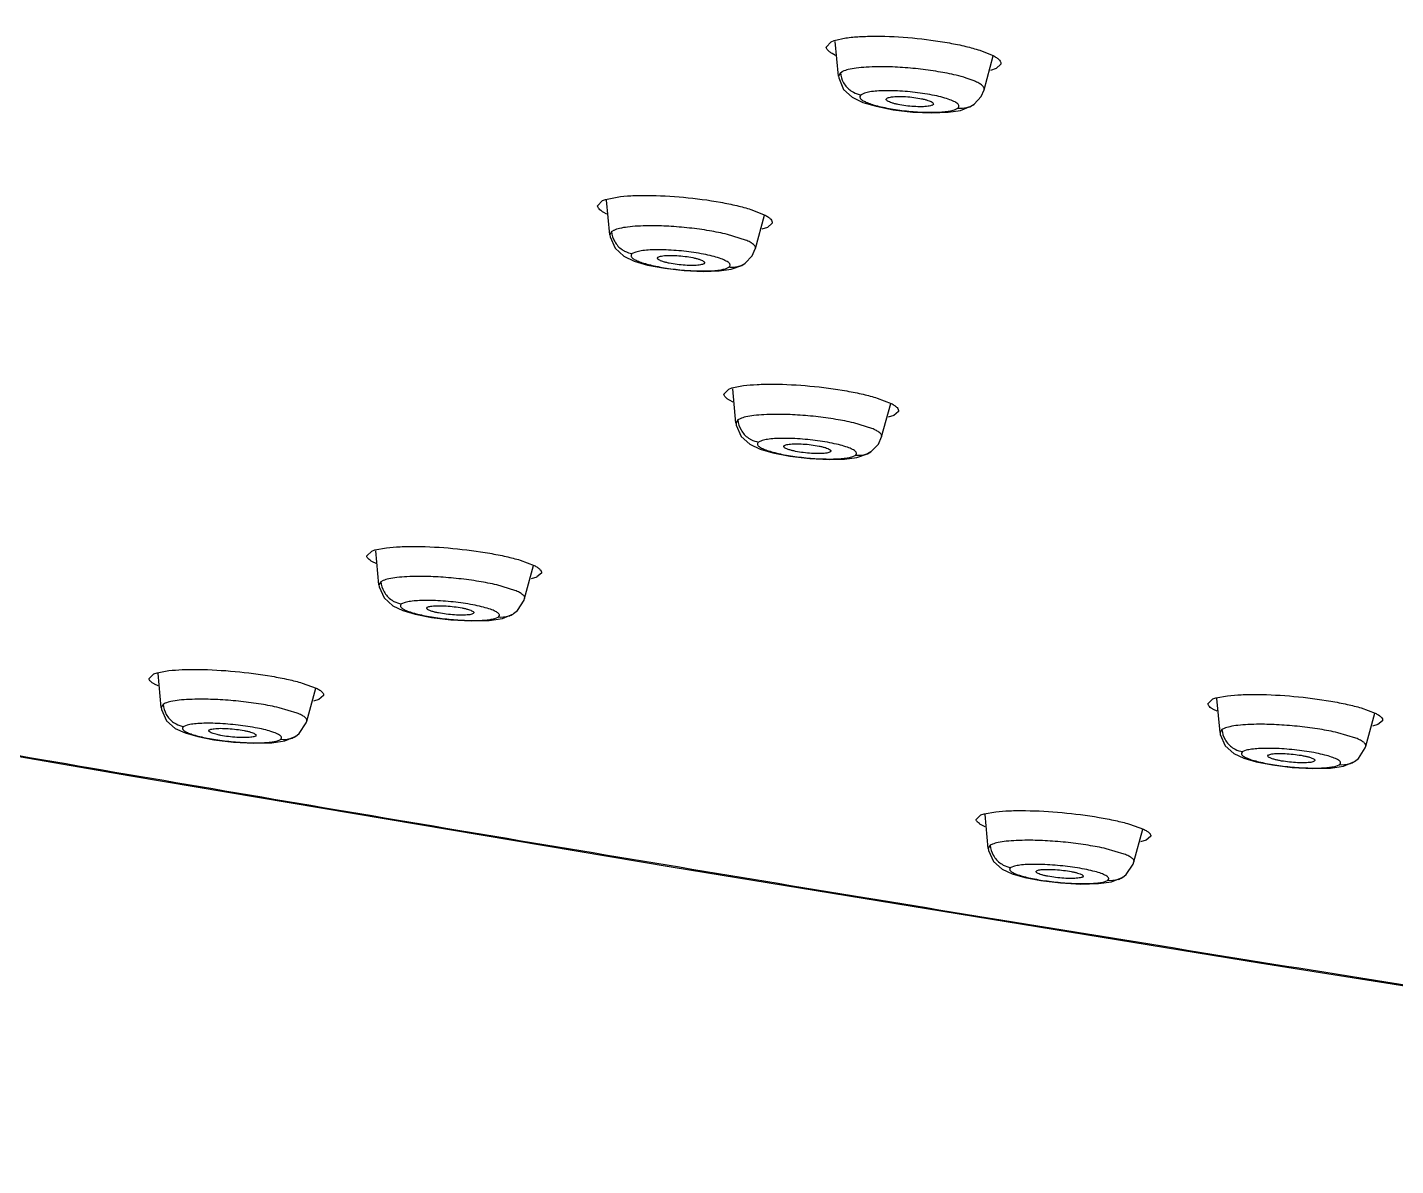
# Model space of a CAD drawing. Header units: inches. Extents: x 440 to 1212, y -520 to 27.
# Drawn here: x 935.93 to 964.74, y -240.17 to -216.21 of the extents above; entities that cross this region are included whole.
import ezdxf

# ---------------------------------------------------------------- set-up
doc = ezdxf.new("R2010")
doc.units = ezdxf.units.IN
doc.header["$LTSCALE"] = 1.21
doc.header["$MEASUREMENT"] = 0
doc.layers.get('0').update_dxf_attribs({"linetype": 'CONTINUOUS'})

msp = doc.modelspace()

# ---------------------------------------------------------------- linework, layer by layer
at = {"color": 7, "linetype": 'Continuous'}
for p, q in [((952.754, -216.629), (952.856, -216.514)), ((952.856, -216.514), (952.922, -216.488)), ((952.922, -216.488), (953.167, -216.434)), ((953.01, -217.236), (952.943, -216.506)), ((952.95, -216.803), (952.874, -216.762)), ((955.984, -216.693), (956.281, -216.814)), ((956.077, -217.525), (956.269, -216.814)), ((953.05, -217.166), (953.01, -217.234)), ((953.05, -217.166), (953.078, -217.148)), ((956.329, -217.08), (956.212, -217.121)), ((956.429, -216.989), (956.329, -217.08)), ((953.01, -217.234), (953.01, -217.236)), ((953.559, -217.596), (953.486, -217.629)), ((954.016, -217.726), (954.028, -217.706)), ((954.043, -217.697), (954.028, -217.706)), ((955.869, -217.828), (956.015, -217.668)), ((956.015, -217.668), (956.076, -217.526)), ((956.077, -217.526), (956.077, -217.525)), ((953.803, -217.873), (954.163, -217.944)), ((954.163, -217.944), (954.576, -217.993)), ((954.576, -217.993), (954.976, -218.012)), ((954.976, -218.012), (955.316, -217.999)), ((954.981, -217.85), (954.996, -217.842)), ((955.008, -217.822), (954.996, -217.842)), ((955.449, -217.949), (955.521, -217.915)), ((955.798, -217.873), (955.867, -217.829)), ((955.869, -217.828), (955.867, -217.829)), ((948.105, -219.833), (948.351, -219.782)), ((947.937, -219.97), (948.039, -219.858)), ((948.039, -219.858), (948.105, -219.833)), ((948.193, -220.578), (948.127, -219.85)), ((951.166, -220.044), (951.463, -220.162)), ((948.133, -220.14), (948.057, -220.1)), ((951.26, -220.868), (951.451, -220.162)), ((951.612, -220.333), (951.513, -220.421)), ((948.234, -220.509), (948.193, -220.576)), ((948.193, -220.576), (948.193, -220.577)), ((948.234, -220.509), (948.262, -220.492)), ((951.053, -220.687), (950.672, -220.569)), ((951.513, -220.421), (951.396, -220.461)), ((948.742, -220.94), (948.669, -220.973)), ((951.193, -221.02), (951.259, -220.87)), ((951.26, -220.87), (951.26, -220.869)), ((948.992, -221.213), (949.351, -221.282)), ((949.199, -221.068), (949.212, -221.048)), ((949.212, -221.048), (949.226, -221.04)), ((950.178, -221.185), (950.164, -221.193)), ((950.191, -221.165), (950.178, -221.185)), ((950.974, -221.22), (951.043, -221.177)), ((951.044, -221.176), (951.043, -221.177)), ((951.044, -221.176), (951.193, -221.02)), ((949.351, -221.282), (949.762, -221.331)), ((949.762, -221.331), (950.159, -221.35)), ((950.159, -221.35), (950.496, -221.339)), ((950.631, -221.292), (950.704, -221.259)), ((950.596, -223.933), (950.699, -223.825)), ((950.699, -223.825), (950.765, -223.801)), ((950.765, -223.801), (951.01, -223.752)), ((950.852, -224.541), (950.786, -223.817)), ((950.791, -224.098), (950.716, -224.06)), ((953.825, -224.013), (954.121, -224.128)), ((953.919, -224.83), (954.109, -224.128)), ((954.172, -224.38), (954.056, -224.418)), ((954.271, -224.294), (954.172, -224.38)), ((950.893, -224.473), (950.852, -224.539)), ((950.852, -224.539), (950.852, -224.541)), ((950.938, -224.449), (950.893, -224.473)), ((953.713, -224.653), (953.332, -224.536)), ((951.401, -224.906), (951.329, -224.938)), ((953.919, -224.831), (953.919, -224.83)), ((951.631, -225.166), (951.983, -225.235)), ((951.858, -225.031), (951.871, -225.011)), ((951.871, -225.011), (951.885, -225.004)), ((951.983, -225.235), (952.407, -225.286)), ((952.836, -225.147), (952.823, -225.154)), ((952.85, -225.127), (952.836, -225.147)), ((953.29, -225.252), (953.363, -225.221)), ((953.621, -225.186), (953.694, -225.143)), ((952.407, -225.286), (952.811, -225.307)), ((952.811, -225.307), (953.138, -225.298)), ((943.079, -227.336), (943.182, -227.233)), ((943.182, -227.233), (943.248, -227.21)), ((943.248, -227.21), (943.494, -227.164)), ((943.336, -227.944), (943.27, -227.225)), ((943.274, -227.496), (943.199, -227.459)), ((946.307, -227.425), (946.603, -227.537)), ((946.403, -228.233), (946.591, -227.537)), ((943.421, -227.855), (943.377, -227.878)), ((946.656, -227.78), (946.541, -227.815)), ((946.754, -227.698), (946.656, -227.779)), ((943.377, -227.878), (943.335, -227.943)), ((943.335, -227.943), (943.336, -227.944)), ((946.197, -228.061), (945.817, -227.946)), ((943.885, -228.314), (943.812, -228.343)), ((944.341, -228.435), (944.355, -228.415)), ((944.355, -228.415), (944.368, -228.409)), ((944.099, -228.56), (944.441, -228.628)), ((944.441, -228.628), (944.852, -228.679)), ((944.852, -228.679), (945.281, -228.704)), ((945.281, -228.704), (945.658, -228.694)), ((945.319, -228.55), (945.306, -228.556)), ((945.333, -228.531), (945.319, -228.55)), ((945.658, -228.694), (945.935, -228.651)), ((945.772, -228.654), (945.846, -228.624)), ((945.935, -228.651), (946.167, -228.553)), ((946.17, -228.55), (946.167, -228.553)), ((938.494, -229.917), (938.597, -229.817)), ((938.597, -229.817), (938.663, -229.795)), ((938.663, -229.795), (938.909, -229.75)), ((938.75, -230.524), (938.684, -229.809)), ((938.688, -230.072), (938.613, -230.035)), ((941.721, -230.011), (942.016, -230.119)), ((941.817, -230.812), (942.004, -230.119)), ((938.836, -230.436), (938.791, -230.459)), ((942.071, -230.355), (941.957, -230.389)), ((942.169, -230.275), (942.071, -230.355)), ((960.787, -230.448), (960.89, -230.346)), ((960.89, -230.346), (960.956, -230.324)), ((960.956, -230.324), (961.202, -230.278)), ((961.043, -231.054), (960.977, -230.338)), ((938.791, -230.459), (938.75, -230.522)), ((938.75, -230.522), (938.75, -230.524)), ((941.612, -230.643), (941.232, -230.53)), ((960.981, -230.605), (960.907, -230.568)), ((964.015, -230.536), (964.31, -230.646)), ((964.11, -231.341), (964.299, -230.646)), ((939.3, -230.896), (939.227, -230.925)), ((939.755, -231.014), (939.77, -230.995)), ((939.77, -230.995), (939.782, -230.989)), ((941.804, -230.851), (941.816, -230.812)), ((961.084, -230.989), (961.043, -231.053)), ((961.129, -230.966), (961.084, -230.989)), ((964.365, -230.885), (964.25, -230.92)), ((964.462, -230.804), (964.365, -230.885)), ((939.519, -231.137), (939.862, -231.203)), ((939.862, -231.203), (940.275, -231.254)), ((940.275, -231.254), (940.703, -231.278)), ((940.703, -231.278), (941.078, -231.268)), ((940.733, -231.129), (940.721, -231.135)), ((940.747, -231.11), (940.733, -231.129)), ((941.078, -231.268), (941.351, -231.226)), ((941.186, -231.231), (941.26, -231.202)), ((941.351, -231.226), (941.573, -231.135)), ((941.576, -231.133), (941.573, -231.135)), ((961.043, -231.053), (961.043, -231.054)), ((963.905, -231.171), (963.522, -231.057)), ((961.594, -231.426), (961.521, -231.455)), ((962.049, -231.544), (962.063, -231.525)), ((962.063, -231.525), (962.075, -231.519)), ((961.807, -231.668), (962.149, -231.735)), ((962.149, -231.735), (962.561, -231.786)), ((962.561, -231.786), (962.99, -231.81)), ((962.99, -231.81), (963.367, -231.8)), ((963.026, -231.658), (963.014, -231.665)), ((963.04, -231.639), (963.026, -231.658)), ((963.367, -231.8), (963.643, -231.757)), ((963.481, -231.761), (963.554, -231.731)), ((963.643, -231.757), (963.871, -231.662)), ((963.874, -231.66), (963.871, -231.662)), ((956.077, -232.763), (956.322, -232.72)), ((955.907, -232.883), (956.01, -232.785)), ((956.01, -232.785), (956.077, -232.763)), ((956.101, -233.036), (956.027, -233)), ((956.163, -233.49), (956.098, -232.777)), ((959.134, -232.979), (959.429, -233.086)), ((959.23, -233.777), (959.417, -233.086)), ((959.485, -233.318), (959.371, -233.352)), ((959.582, -233.24), (959.485, -233.318)), ((956.205, -233.426), (956.163, -233.488)), ((956.163, -233.488), (956.163, -233.49)), ((956.249, -233.403), (956.205, -233.426)), ((959.026, -233.611), (958.647, -233.498)), ((956.714, -233.864), (956.641, -233.892)), ((959.216, -233.821), (959.23, -233.777)), ((956.93, -234.1), (957.271, -234.166)), ((957.169, -233.98), (957.184, -233.961)), ((957.184, -233.961), (957.195, -233.956)), ((957.271, -234.166), (957.682, -234.216)), ((958.146, -234.094), (958.134, -234.1)), ((958.161, -234.075), (958.146, -234.094)), ((958.486, -234.232), (958.76, -234.192)), ((958.6, -234.195), (958.673, -234.167)), ((958.76, -234.192), (958.982, -234.103)), ((958.986, -234.101), (958.982, -234.103)), ((957.682, -234.216), (958.11, -234.241)), ((958.11, -234.241), (958.486, -234.232))]:
    msp.add_line(p, q, dxfattribs=at)
for points in [[(888.049, -216.212), (889.522, -218.693), (892.129, -220.711), (895.962, -222.57), (901.514, -224.496), (908.899, -226.43), (917.714, -228.307), (927.486, -230.125), (938.11, -231.966), (949.531, -233.886), (961.875, -235.9), (975.256, -238.015), (989.347, -240.167)], [(953.011, -217.234), (953.016, -217.277), (953.119, -217.516)], [(953.119, -217.516), (953.301, -217.682), (953.523, -217.79), (953.803, -217.873)], [(955.316, -217.999), (955.576, -217.958), (955.798, -217.873)], [(948.194, -220.576), (948.2, -220.623), (948.306, -220.861)], [(948.306, -220.861), (948.489, -221.026), (948.711, -221.13), (948.992, -221.213)], [(950.496, -221.339), (950.754, -221.3), (950.974, -221.22)], [(950.853, -224.539), (950.858, -224.581), (950.962, -224.82)], [(950.962, -224.82), (951.146, -224.985), (951.362, -225.087), (951.631, -225.166)], [(953.694, -225.143), (953.851, -224.982), (953.918, -224.831)], [(953.138, -225.298), (953.395, -225.263), (953.621, -225.186)], [(943.336, -227.943), (943.341, -227.983), (943.443, -228.22)], [(943.443, -228.22), (943.624, -228.383), (943.835, -228.483), (944.099, -228.56)], [(946.17, -228.55), (946.25, -228.487), (946.393, -228.265), (946.402, -228.234)], [(938.75, -230.522), (938.756, -230.567), (938.861, -230.803)], [(938.861, -230.803), (939.044, -230.965), (939.255, -231.062), (939.519, -231.137)], [(941.576, -231.133), (941.658, -231.07), (941.804, -230.851)], [(961.044, -231.053), (961.049, -231.094), (961.152, -231.331)], [(961.152, -231.331), (961.333, -231.494), (961.545, -231.593), (961.807, -231.668)], [(963.874, -231.66), (963.955, -231.597), (964.099, -231.377), (964.11, -231.341)], [(956.164, -233.488), (956.17, -233.534), (956.275, -233.77)], [(956.275, -233.77), (956.458, -233.93), (956.668, -234.026), (956.93, -234.1)], [(958.986, -234.101), (959.069, -234.038), (959.216, -233.821)]]:
    msp.add_lwpolyline(points, dxfattribs=at)
for centre, radius, start, end in [((953.236, -217.444), 0.335, 114.7876, 118.0522), ((955.592, -217.458), 0.462, 289.3238, 306.6369), ((948.418, -220.791), 0.338, 114.2603, 117.4657), ((950.774, -220.801), 0.462, 289.3317, 305.6392), ((945.914, -228.166), 0.462, 289.4664, 303.1474), ((941.327, -230.745), 0.461, 289.5396, 302.1464), ((963.621, -231.274), 0.462, 289.5467, 302.6878), ((958.741, -233.71), 0.461, 289.5852, 301.6152)]:
    msp.add_arc(centre, radius, start, end, dxfattribs=at)
for points, knots in [([(953.167, -216.434), (953.262, -216.42), (953.47, -216.402), (953.937, -216.391), (954.571, -216.425), (955.205, -216.508), (955.676, -216.605), (955.888, -216.662), (955.984, -216.693)], [0, 0, 0, 0, 0.100788, 0.220077, 0.492667, 0.769129, 0.893087, 1, 1, 1, 1]), ([(952.874, -216.762), (952.856, -216.751), (952.826, -216.731), (952.78, -216.691), (952.756, -216.653), (952.754, -216.629)], [0, 0, 0, 0, 0.330276, 0.602446, 1, 1, 1, 1]), ([(956.281, -216.814), (956.306, -216.828), (956.349, -216.854), (956.4, -216.899), (956.431, -216.943), (956.432, -216.976), (956.429, -216.989)], [0, 0, 0, 0, 0.350705, 0.623488, 0.829832, 1, 1, 1, 1]), ([(953.05, -217.166), (953.056, -217.239), (953.103, -217.388), (953.209, -217.503), (953.273, -217.546)], [0, 0, 0, 0, 0.485301, 1, 1, 1, 1]), ([(953.84, -217.041), (953.758, -217.042), (953.606, -217.046), (953.398, -217.065), (953.23, -217.093), (953.134, -217.122), (953.095, -217.14)], [0, 0, 0, 0, 0.323779, 0.603772, 0.831109, 1, 1, 1, 1]), ([(955.487, -217.221), (955.362, -217.19), (955.096, -217.138), (954.683, -217.082), (954.26, -217.047), (953.977, -217.039), (953.84, -217.041)], [0, 0, 0, 0, 0.23225, 0.489623, 0.752309, 1, 1, 1, 1]), ([(955.869, -217.34), (955.813, -217.316), (955.687, -217.273), (955.558, -217.238), (955.487, -217.221)], [0, 0, 0, 0, 0.452038, 1, 1, 1, 1]), ([(956.077, -217.525), (956.079, -217.518), (956.08, -217.503), (956.073, -217.48), (956.057, -217.456), (956.024, -217.423), (955.96, -217.382), (955.902, -217.354), (955.869, -217.34)], [0, 0, 0, 0, 0.072828, 0.150828, 0.241891, 0.351034, 0.631657, 1, 1, 1, 1]), ([(953.273, -217.546), (953.29, -217.558), (953.355, -217.597), (953.43, -217.622), (953.486, -217.63)], [0, 0, 0, 0, 0.262046, 1, 1, 1, 1]), ([(953.486, -217.629), (953.475, -217.639), (953.461, -217.656), (953.46, -217.684), (953.469, -217.704), (953.487, -217.725), (953.526, -217.754), (953.596, -217.79), (953.703, -217.83), (953.836, -217.868), (953.992, -217.904), (954.164, -217.935), (954.347, -217.961), (954.597, -217.988), (954.89, -218.003), (955.163, -217.998), (955.343, -217.975), (955.417, -217.959), (955.449, -217.949)], [0, 0, 0, 0, 0.020053, 0.028889, 0.038794, 0.051132, 0.066668, 0.107888, 0.162238, 0.228314, 0.304234, 0.387827, 0.476348, 0.566933, 0.742905, 0.893133, 0.952444, 1, 1, 1, 1]), ([(955.034, -217.646), (954.899, -217.618), (954.62, -217.575), (954.273, -217.547), (954.003, -217.544), (953.828, -217.55), (953.682, -217.566), (953.596, -217.584), (953.559, -217.596)], [0, 0, 0, 0, 0.278641, 0.568427, 0.702763, 0.822241, 0.921901, 1, 1, 1, 1]), ([(954.981, -217.85), (954.969, -217.855), (954.941, -217.864), (954.869, -217.877), (954.753, -217.884), (954.597, -217.88), (954.43, -217.864), (954.293, -217.842), (954.195, -217.819), (954.134, -217.802), (954.084, -217.784), (954.047, -217.765), (954.023, -217.748), (954.015, -217.732), (954.015, -217.726)], [0, 0, 0, 0, 0.037603, 0.087586, 0.219663, 0.382008, 0.556044, 0.721122, 0.794268, 0.858193, 0.911222, 0.952294, 0.981046, 1, 1, 1, 1]), ([(954.043, -217.697), (954.054, -217.692), (954.082, -217.683), (954.155, -217.67), (954.27, -217.664), (954.427, -217.668), (954.594, -217.684), (954.73, -217.706), (954.829, -217.728), (954.89, -217.746), (954.939, -217.764), (954.976, -217.782), (955.001, -217.8), (955.008, -217.815), (955.008, -217.822)], [0, 0, 0, 0, 0.037603, 0.087585, 0.219662, 0.382006, 0.556042, 0.72112, 0.794266, 0.858191, 0.911219, 0.952292, 0.981045, 1, 1, 1, 1]), ([(955.528, -217.829), (955.52, -217.82), (955.499, -217.803), (955.443, -217.769), (955.345, -217.729), (955.201, -217.684), (955.093, -217.659), (955.034, -217.646)], [0, 0, 0, 0, 0.066833, 0.15147, 0.373401, 0.659806, 1, 1, 1, 1]), ([(955.521, -217.915), (955.534, -217.905), (955.55, -217.884), (955.545, -217.85), (955.534, -217.836), (955.528, -217.829)], [0, 0, 0, 0, 0.490343, 0.718981, 1, 1, 1, 1]), ([(955.745, -217.894), (955.691, -217.912), (955.615, -217.924), (955.54, -217.918), (955.521, -217.916)], [0, 0, 0, 0, 0.748866, 1, 1, 1, 1]), ([(948.351, -219.782), (948.445, -219.769), (948.654, -219.751), (949.12, -219.742), (949.754, -219.777), (950.387, -219.861), (950.858, -219.957), (951.07, -220.013), (951.166, -220.044)], [0, 0, 0, 0, 0.100758, 0.220046, 0.492671, 0.769166, 0.893121, 1, 1, 1, 1]), ([(948.057, -220.1), (948.04, -220.089), (948.009, -220.069), (947.964, -220.03), (947.939, -219.994), (947.937, -219.97)], [0, 0, 0, 0, 0.33238, 0.605252, 1, 1, 1, 1]), ([(951.463, -220.162), (951.488, -220.176), (951.531, -220.202), (951.583, -220.245), (951.613, -220.288), (951.615, -220.321), (951.612, -220.333)], [0, 0, 0, 0, 0.353218, 0.626939, 0.832371, 1, 1, 1, 1]), ([(948.234, -220.509), (948.24, -220.582), (948.286, -220.731), (948.392, -220.846), (948.456, -220.89)], [0, 0, 0, 0, 0.485457, 1, 1, 1, 1]), ([(949.024, -220.388), (948.942, -220.389), (948.79, -220.393), (948.582, -220.41), (948.414, -220.438), (948.317, -220.466), (948.279, -220.484)], [0, 0, 0, 0, 0.323959, 0.60406, 0.831371, 1, 1, 1, 1]), ([(950.672, -220.569), (950.547, -220.539), (950.28, -220.487), (949.868, -220.43), (949.444, -220.395), (949.161, -220.387), (949.024, -220.388)], [0, 0, 0, 0, 0.232093, 0.489445, 0.7522, 1, 1, 1, 1]), ([(948.456, -220.89), (948.473, -220.901), (948.538, -220.941), (948.613, -220.965), (948.669, -220.973)], [0, 0, 0, 0, 0.262057, 1, 1, 1, 1]), ([(950.217, -220.995), (950.082, -220.967), (949.804, -220.924), (949.457, -220.896), (949.187, -220.891), (949.012, -220.897), (948.866, -220.912), (948.779, -220.929), (948.742, -220.94)], [0, 0, 0, 0, 0.278485, 0.568311, 0.702705, 0.822242, 0.921934, 1, 1, 1, 1]), ([(951.26, -220.869), (951.262, -220.862), (951.263, -220.847), (951.256, -220.824), (951.24, -220.801), (951.207, -220.768), (951.144, -220.728), (951.086, -220.701), (951.053, -220.687)], [0, 0, 0, 0, 0.072073, 0.149489, 0.240227, 0.349296, 0.630424, 1, 1, 1, 1]), ([(948.669, -220.973), (948.658, -220.982), (948.644, -220.998), (948.643, -221.026), (948.652, -221.046), (948.669, -221.065), (948.696, -221.085), (948.73, -221.105), (948.791, -221.134), (948.885, -221.168), (949.018, -221.206), (949.173, -221.241), (949.345, -221.273), (949.529, -221.299), (949.778, -221.326), (950.072, -221.342), (950.345, -221.338), (950.525, -221.316), (950.599, -221.301), (950.631, -221.292)], [0, 0, 0, 0, 0.019757, 0.028374, 0.038062, 0.050216, 0.065607, 0.08443, 0.106669, 0.160917, 0.226966, 0.302922, 0.386605, 0.475257, 0.566006, 0.742358, 0.892941, 0.952378, 1, 1, 1, 1]), ([(950.164, -221.193), (950.153, -221.198), (950.125, -221.206), (950.052, -221.219), (949.937, -221.224), (949.78, -221.22), (949.613, -221.204), (949.477, -221.182), (949.378, -221.16), (949.317, -221.143), (949.267, -221.125), (949.231, -221.107), (949.206, -221.09), (949.198, -221.074), (949.199, -221.068)], [0, 0, 0, 0, 0.037476, 0.087408, 0.21954, 0.382066, 0.556338, 0.721636, 0.79486, 0.858833, 0.911853, 0.952847, 0.981411, 1, 1, 1, 1]), ([(949.226, -221.04), (949.237, -221.035), (949.265, -221.027), (949.338, -221.015), (949.453, -221.009), (949.61, -221.013), (949.777, -221.029), (949.913, -221.051), (950.012, -221.073), (950.073, -221.091), (950.123, -221.108), (950.159, -221.126), (950.184, -221.143), (950.192, -221.159), (950.192, -221.165)], [0, 0, 0, 0, 0.037477, 0.087409, 0.219542, 0.38207, 0.556342, 0.72164, 0.794864, 0.858835, 0.911855, 0.952848, 0.981412, 1, 1, 1, 1]), ([(950.711, -221.175), (950.703, -221.166), (950.682, -221.15), (950.626, -221.116), (950.528, -221.076), (950.384, -221.033), (950.276, -221.007), (950.217, -220.995)], [0, 0, 0, 0, 0.066257, 0.15053, 0.372252, 0.659006, 1, 1, 1, 1]), ([(950.704, -221.259), (950.716, -221.249), (950.733, -221.228), (950.727, -221.195), (950.717, -221.182), (950.711, -221.175)], [0, 0, 0, 0, 0.491549, 0.718762, 1, 1, 1, 1]), ([(950.927, -221.237), (950.874, -221.256), (950.797, -221.268), (950.722, -221.262), (950.704, -221.259)], [0, 0, 0, 0, 0.748918, 1, 1, 1, 1]), ([(951.01, -223.752), (951.105, -223.74), (951.313, -223.723), (951.78, -223.715), (952.413, -223.751), (953.046, -223.833), (953.517, -223.928), (953.728, -223.983), (953.825, -224.013)], [0, 0, 0, 0, 0.100769, 0.220097, 0.492814, 0.769327, 0.89323, 1, 1, 1, 1]), ([(950.716, -224.06), (950.698, -224.05), (950.668, -224.03), (950.623, -223.992), (950.598, -223.956), (950.596, -223.933)], [0, 0, 0, 0, 0.334797, 0.608465, 1, 1, 1, 1]), ([(951.684, -224.356), (951.602, -224.357), (951.45, -224.361), (951.241, -224.377), (951.073, -224.404), (950.976, -224.431), (950.937, -224.449)], [0, 0, 0, 0, 0.324133, 0.604343, 0.831633, 1, 1, 1, 1]), ([(953.332, -224.536), (953.207, -224.507), (952.941, -224.455), (952.528, -224.399), (952.104, -224.364), (951.821, -224.356), (951.684, -224.356)], [0, 0, 0, 0, 0.231905, 0.489229, 0.752065, 1, 1, 1, 1]), ([(954.121, -224.128), (954.146, -224.141), (954.189, -224.166), (954.241, -224.208), (954.272, -224.25), (954.274, -224.282), (954.271, -224.294)], [0, 0, 0, 0, 0.356065, 0.630826, 0.835208, 1, 1, 1, 1]), ([(950.893, -224.473), (950.899, -224.546), (950.945, -224.695), (951.051, -224.811), (951.115, -224.855)], [0, 0, 0, 0, 0.485584, 1, 1, 1, 1]), ([(953.919, -224.83), (953.921, -224.824), (953.922, -224.809), (953.914, -224.787), (953.899, -224.765), (953.866, -224.732), (953.803, -224.693), (953.746, -224.666), (953.713, -224.653)], [0, 0, 0, 0, 0.071245, 0.148003, 0.238361, 0.347334, 0.629016, 1, 1, 1, 1]), ([(951.115, -224.855), (951.132, -224.866), (951.198, -224.906), (951.273, -224.93), (951.329, -224.938)], [0, 0, 0, 0, 0.262096, 1, 1, 1, 1]), ([(951.329, -224.938), (951.318, -224.946), (951.303, -224.962), (951.302, -224.989), (951.311, -225.009), (951.328, -225.028), (951.354, -225.047), (951.389, -225.066), (951.449, -225.094), (951.544, -225.128), (951.677, -225.165), (951.831, -225.2), (952.004, -225.23), (952.187, -225.256), (952.436, -225.283), (952.73, -225.299), (953.003, -225.296), (953.183, -225.276), (953.258, -225.261), (953.29, -225.252)], [0, 0, 0, 0, 0.019444, 0.027814, 0.037256, 0.049201, 0.064425, 0.083117, 0.105256, 0.159381, 0.225392, 0.301383, 0.385163, 0.473962, 0.564897, 0.741686, 0.892692, 0.952285, 1, 1, 1, 1]), ([(952.877, -224.964), (952.742, -224.936), (952.464, -224.893), (952.117, -224.865), (951.847, -224.86), (951.672, -224.865), (951.525, -224.88), (951.439, -224.896), (951.401, -224.906)], [0, 0, 0, 0, 0.278276, 0.568133, 0.702593, 0.822205, 0.921948, 1, 1, 1, 1]), ([(951.885, -225.004), (951.896, -224.999), (951.924, -224.991), (951.996, -224.979), (952.112, -224.974), (952.268, -224.979), (952.435, -224.994), (952.572, -225.016), (952.67, -225.038), (952.731, -225.055), (952.781, -225.072), (952.818, -225.09), (952.842, -225.106), (952.851, -225.121), (952.85, -225.127)], [0, 0, 0, 0, 0.037363, 0.087266, 0.219501, 0.382256, 0.556795, 0.722321, 0.795618, 0.859622, 0.91261, 0.953496, 0.981831, 1, 1, 1, 1]), ([(953.371, -225.139), (953.363, -225.131), (953.342, -225.114), (953.285, -225.082), (953.188, -225.043), (953.044, -225), (952.936, -224.976), (952.877, -224.964)], [0, 0, 0, 0, 0.065601, 0.149456, 0.370934, 0.658085, 1, 1, 1, 1]), ([(952.823, -225.154), (952.812, -225.159), (952.783, -225.167), (952.711, -225.179), (952.596, -225.184), (952.439, -225.18), (952.272, -225.164), (952.136, -225.142), (952.037, -225.12), (951.976, -225.103), (951.926, -225.086), (951.889, -225.068), (951.865, -225.052), (951.857, -225.037), (951.857, -225.031)], [0, 0, 0, 0, 0.037362, 0.087264, 0.219499, 0.382253, 0.556793, 0.72232, 0.795617, 0.859622, 0.912611, 0.953497, 0.981831, 1, 1, 1, 1]), ([(953.363, -225.221), (953.375, -225.211), (953.392, -225.191), (953.386, -225.159), (953.377, -225.146), (953.371, -225.139)], [0, 0, 0, 0, 0.493232, 0.718684, 1, 1, 1, 1]), ([(953.694, -225.143), (953.647, -225.176), (953.538, -225.224), (953.42, -225.229), (953.363, -225.221)], [0, 0, 0, 0, 0.498046, 1, 1, 1, 1]), ([(943.494, -227.164), (943.589, -227.152), (943.797, -227.137), (944.263, -227.132), (944.896, -227.168), (945.528, -227.25), (945.999, -227.342), (946.211, -227.396), (946.307, -227.425)], [0, 0, 0, 0, 0.100761, 0.220116, 0.492915, 0.769457, 0.893323, 1, 1, 1, 1]), ([(943.199, -227.459), (943.182, -227.449), (943.151, -227.43), (943.106, -227.394), (943.081, -227.359), (943.079, -227.336)], [0, 0, 0, 0, 0.337868, 0.612572, 1, 1, 1, 1]), ([(946.603, -227.537), (946.628, -227.549), (946.671, -227.574), (946.723, -227.614), (946.755, -227.655), (946.758, -227.685), (946.754, -227.698)], [0, 0, 0, 0, 0.359553, 0.635629, 0.838762, 1, 1, 1, 1]), ([(944.168, -227.766), (944.087, -227.767), (943.934, -227.77), (943.725, -227.786), (943.557, -227.812), (943.46, -227.838), (943.421, -227.855)], [0, 0, 0, 0, 0.324346, 0.604689, 0.831951, 1, 1, 1, 1]), ([(945.817, -227.946), (945.692, -227.917), (945.426, -227.866), (945.013, -227.811), (944.589, -227.775), (944.306, -227.766), (944.168, -227.766)], [0, 0, 0, 0, 0.231685, 0.488976, 0.751909, 1, 1, 1, 1]), ([(943.377, -227.878), (943.383, -227.951), (943.429, -228.101), (943.535, -228.216), (943.599, -228.26)], [0, 0, 0, 0, 0.485752, 1, 1, 1, 1]), ([(946.402, -228.234), (946.404, -228.227), (946.405, -228.213), (946.398, -228.191), (946.382, -228.17), (946.349, -228.138), (946.287, -228.1), (946.23, -228.074), (946.197, -228.061)], [0, 0, 0, 0, 0.070214, 0.146167, 0.236072, 0.34494, 0.62731, 1, 1, 1, 1]), ([(943.599, -228.26), (943.615, -228.272), (943.681, -228.312), (943.756, -228.336), (943.812, -228.344)], [0, 0, 0, 0, 0.262126, 1, 1, 1, 1]), ([(943.812, -228.343), (943.801, -228.351), (943.786, -228.366), (943.785, -228.393), (943.794, -228.412), (943.811, -228.43), (943.837, -228.448), (943.871, -228.467), (943.932, -228.495), (944.026, -228.527), (944.159, -228.563), (944.313, -228.597), (944.485, -228.627), (944.669, -228.653), (944.918, -228.68), (945.212, -228.697), (945.485, -228.695), (945.666, -228.676), (945.74, -228.662), (945.772, -228.654)], [0, 0, 0, 0, 0.019066, 0.027137, 0.036279, 0.047974, 0.063, 0.081537, 0.103559, 0.15754, 0.223509, 0.299543, 0.383438, 0.472413, 0.563569, 0.740878, 0.892389, 0.95217, 1, 1, 1, 1]), ([(945.362, -228.375), (945.227, -228.347), (944.949, -228.305), (944.601, -228.277), (944.332, -228.271), (944.157, -228.275), (944.01, -228.288), (943.923, -228.304), (943.885, -228.314)], [0, 0, 0, 0, 0.278026, 0.567917, 0.702455, 0.822155, 0.92196, 1, 1, 1, 1]), ([(945.306, -228.556), (945.295, -228.561), (945.267, -228.569), (945.195, -228.58), (945.08, -228.585), (944.923, -228.58), (944.756, -228.564), (944.62, -228.543), (944.521, -228.521), (944.46, -228.505), (944.41, -228.488), (944.373, -228.471), (944.349, -228.455), (944.34, -228.44), (944.341, -228.435)], [0, 0, 0, 0, 0.037216, 0.087071, 0.219413, 0.382429, 0.557288, 0.723097, 0.796487, 0.860537, 0.913499, 0.954264, 0.982334, 1, 1, 1, 1]), ([(944.368, -228.409), (944.379, -228.404), (944.407, -228.397), (944.479, -228.385), (944.595, -228.381), (944.751, -228.386), (944.918, -228.402), (945.055, -228.423), (945.153, -228.444), (945.214, -228.461), (945.264, -228.477), (945.301, -228.495), (945.325, -228.51), (945.334, -228.525), (945.334, -228.531)], [0, 0, 0, 0, 0.037218, 0.087075, 0.219417, 0.382435, 0.557293, 0.723099, 0.796488, 0.860538, 0.913499, 0.954263, 0.982334, 1, 1, 1, 1]), ([(945.854, -228.546), (945.846, -228.538), (945.825, -228.522), (945.769, -228.49), (945.672, -228.452), (945.529, -228.411), (945.421, -228.387), (945.362, -228.375)], [0, 0, 0, 0, 0.064812, 0.148169, 0.369361, 0.656987, 1, 1, 1, 1]), ([(945.846, -228.624), (945.858, -228.615), (945.875, -228.596), (945.87, -228.564), (945.86, -228.552), (945.854, -228.546)], [0, 0, 0, 0, 0.495401, 0.718559, 1, 1, 1, 1]), ([(989.406, -240.161), (986.568, -239.735), (980.907, -238.876), (972.442, -237.565), (964.024, -236.231), (955.656, -234.88), (947.339, -233.508), (940.443, -232.347), (934.953, -231.408), (929.519, -230.469), (925.458, -229.748), (922.765, -229.249)], [0, 0, 0, 0, 0.127479, 0.254357, 0.380556, 0.506095, 0.630922, 0.755018, 0.816782, 0.878321, 1, 1, 1, 1]), ([(938.909, -229.75), (939.003, -229.739), (939.211, -229.725), (939.678, -229.721), (940.31, -229.758), (940.942, -229.839), (941.413, -229.93), (941.625, -229.982), (941.721, -230.011)], [0, 0, 0, 0, 0.100763, 0.220145, 0.493019, 0.769583, 0.89341, 1, 1, 1, 1]), ([(938.613, -230.035), (938.596, -230.026), (938.565, -230.007), (938.521, -229.972), (938.496, -229.939), (938.494, -229.917)], [0, 0, 0, 0, 0.340415, 0.615982, 1, 1, 1, 1]), ([(942.016, -230.119), (942.041, -230.131), (942.085, -230.155), (942.132, -230.19), (942.156, -230.218), (942.17, -230.243), (942.172, -230.264), (942.169, -230.275)], [0, 0, 0, 0, 0.362014, 0.638883, 0.748385, 0.841817, 1, 1, 1, 1]), ([(939.583, -230.351), (939.502, -230.351), (939.349, -230.354), (939.14, -230.369), (938.971, -230.394), (938.874, -230.42), (938.835, -230.436)], [0, 0, 0, 0, 0.324507, 0.604952, 0.832194, 1, 1, 1, 1]), ([(941.232, -230.53), (941.108, -230.501), (940.841, -230.451), (940.428, -230.396), (940.004, -230.36), (939.721, -230.351), (939.583, -230.351)], [0, 0, 0, 0, 0.231506, 0.488771, 0.751781, 1, 1, 1, 1]), ([(960.907, -230.568), (960.889, -230.559), (960.859, -230.54), (960.814, -230.504), (960.789, -230.47), (960.787, -230.448)], [0, 0, 0, 0, 0.339235, 0.614388, 1, 1, 1, 1]), ([(961.202, -230.278), (961.297, -230.267), (961.504, -230.252), (961.971, -230.247), (962.603, -230.283), (963.235, -230.363), (963.706, -230.454), (963.918, -230.507), (964.015, -230.536)], [0, 0, 0, 0, 0.10076, 0.220123, 0.492944, 0.769492, 0.893348, 1, 1, 1, 1]), ([(938.791, -230.459), (938.797, -230.532), (938.843, -230.682), (938.949, -230.798), (939.013, -230.842)], [0, 0, 0, 0, 0.485868, 1, 1, 1, 1]), ([(941.817, -230.812), (941.818, -230.806), (941.819, -230.792), (941.812, -230.771), (941.796, -230.75), (941.763, -230.719), (941.701, -230.681), (941.645, -230.656), (941.612, -230.643)], [0, 0, 0, 0, 0.069361, 0.144645, 0.234173, 0.342952, 0.625893, 1, 1, 1, 1]), ([(964.31, -230.646), (964.335, -230.658), (964.379, -230.682), (964.431, -230.722), (964.463, -230.762), (964.466, -230.792), (964.462, -230.804)], [0, 0, 0, 0, 0.361038, 0.637658, 0.840243, 1, 1, 1, 1]), ([(939.013, -230.842), (939.03, -230.853), (939.096, -230.893), (939.171, -230.917), (939.227, -230.925)], [0, 0, 0, 0, 0.262159, 1, 1, 1, 1]), ([(939.227, -230.925), (939.216, -230.933), (939.201, -230.947), (939.199, -230.973), (939.208, -230.991), (939.226, -231.009), (939.251, -231.027), (939.285, -231.045), (939.346, -231.072), (939.44, -231.104), (939.572, -231.139), (939.727, -231.172), (939.899, -231.202), (940.082, -231.227), (940.331, -231.253), (940.625, -231.271), (940.898, -231.27), (941.079, -231.252), (941.154, -231.239), (941.186, -231.231)], [0, 0, 0, 0, 0.018775, 0.026606, 0.035508, 0.047001, 0.061867, 0.08028, 0.102206, 0.156068, 0.221999, 0.298063, 0.382046, 0.471157, 0.562487, 0.740211, 0.89213, 0.952068, 1, 1, 1, 1]), ([(940.778, -230.96), (940.643, -230.933), (940.364, -230.891), (940.017, -230.863), (939.747, -230.856), (939.572, -230.86), (939.425, -230.872), (939.338, -230.887), (939.3, -230.896)], [0, 0, 0, 0, 0.27781, 0.567718, 0.702319, 0.822092, 0.921955, 1, 1, 1, 1]), ([(940.721, -231.135), (940.709, -231.139), (940.681, -231.146), (940.609, -231.157), (940.494, -231.161), (940.337, -231.156), (940.17, -231.14), (940.034, -231.119), (939.935, -231.098), (939.874, -231.082), (939.824, -231.066), (939.787, -231.049), (939.763, -231.034), (939.754, -231.02), (939.755, -231.014)], [0, 0, 0, 0, 0.037111, 0.086942, 0.219385, 0.382618, 0.557732, 0.723756, 0.797212, 0.861292, 0.914223, 0.954884, 0.98274, 1, 1, 1, 1]), ([(939.782, -230.989), (939.793, -230.985), (939.821, -230.977), (939.893, -230.967), (940.009, -230.962), (940.165, -230.968), (940.332, -230.983), (940.468, -231.004), (940.567, -231.025), (940.628, -231.041), (940.678, -231.058), (940.715, -231.075), (940.739, -231.09), (940.748, -231.104), (940.748, -231.11)], [0, 0, 0, 0, 0.037115, 0.086947, 0.219391, 0.382627, 0.557741, 0.723762, 0.797217, 0.861296, 0.914226, 0.954886, 0.98274, 1, 1, 1, 1]), ([(941.269, -231.126), (941.261, -231.119), (941.24, -231.103), (941.184, -231.072), (941.087, -231.036), (940.944, -230.995), (940.836, -230.971), (940.778, -230.96)], [0, 0, 0, 0, 0.064178, 0.147136, 0.368097, 0.656104, 1, 1, 1, 1]), ([(961.084, -230.989), (961.09, -231.063), (961.136, -231.212), (961.243, -231.328), (961.307, -231.372)], [0, 0, 0, 0, 0.485791, 1, 1, 1, 1]), ([(961.874, -230.879), (961.793, -230.879), (961.641, -230.882), (961.433, -230.898), (961.265, -230.924), (961.168, -230.95), (961.129, -230.966)], [0, 0, 0, 0, 0.32383, 0.602932, 0.830244, 1, 1, 1, 1]), ([(963.522, -231.057), (963.397, -231.028), (963.132, -230.977), (962.719, -230.922), (962.295, -230.888), (962.011, -230.879), (961.874, -230.879)], [0, 0, 0, 0, 0.231473, 0.488338, 0.751583, 1, 1, 1, 1]), ([(941.26, -231.202), (941.272, -231.193), (941.29, -231.175), (941.284, -231.144), (941.275, -231.132), (941.269, -231.126)], [0, 0, 0, 0, 0.497396, 0.718549, 1, 1, 1, 1]), ([(964.11, -231.341), (964.112, -231.335), (964.112, -231.321), (964.105, -231.299), (964.089, -231.278), (964.056, -231.247), (963.994, -231.209), (963.938, -231.184), (963.905, -231.171)], [0, 0, 0, 0, 0.0697, 0.145378, 0.235023, 0.343368, 0.625115, 1, 1, 1, 1]), ([(961.307, -231.372), (961.323, -231.383), (961.389, -231.423), (961.464, -231.447), (961.521, -231.455)], [0, 0, 0, 0, 0.262162, 1, 1, 1, 1]), ([(961.521, -231.455), (961.51, -231.463), (961.495, -231.477), (961.493, -231.503), (961.502, -231.522), (961.519, -231.54), (961.545, -231.558), (961.579, -231.577), (961.64, -231.604), (961.734, -231.636), (961.867, -231.671), (962.021, -231.705), (962.193, -231.734), (962.377, -231.76), (962.626, -231.786), (962.92, -231.803), (963.193, -231.801), (963.374, -231.783), (963.448, -231.769), (963.481, -231.761)], [0, 0, 0, 0, 0.018921, 0.026867, 0.035883, 0.047471, 0.06241, 0.08088, 0.102848, 0.156762, 0.222707, 0.298753, 0.382692, 0.471736, 0.562984, 0.740513, 0.892245, 0.952112, 1, 1, 1, 1]), ([(963.071, -231.486), (962.936, -231.459), (962.657, -231.418), (962.31, -231.39), (962.041, -231.384), (961.865, -231.388), (961.718, -231.401), (961.631, -231.416), (961.594, -231.426)], [0, 0, 0, 0, 0.277903, 0.567799, 0.702371, 0.822112, 0.921952, 1, 1, 1, 1]), ([(963.014, -231.665), (963.003, -231.669), (962.974, -231.677), (962.902, -231.688), (962.787, -231.692), (962.631, -231.687), (962.464, -231.672), (962.327, -231.651), (962.228, -231.63), (962.167, -231.613), (962.117, -231.597), (962.08, -231.58), (962.056, -231.565), (962.048, -231.55), (962.048, -231.544)], [0, 0, 0, 0, 0.037177, 0.087034, 0.219455, 0.3826, 0.557596, 0.723507, 0.796922, 0.860976, 0.913909, 0.954606, 0.982551, 1, 1, 1, 1]), ([(962.075, -231.519), (962.086, -231.514), (962.115, -231.507), (962.187, -231.496), (962.302, -231.491), (962.458, -231.496), (962.626, -231.512), (962.762, -231.533), (962.861, -231.554), (962.922, -231.57), (962.972, -231.587), (963.009, -231.604), (963.033, -231.619), (963.041, -231.633), (963.041, -231.639)], [0, 0, 0, 0, 0.037179, 0.087039, 0.219461, 0.382608, 0.557604, 0.723512, 0.796927, 0.86098, 0.913911, 0.954608, 0.982552, 1, 1, 1, 1]), ([(963.563, -231.655), (963.555, -231.647), (963.534, -231.631), (963.478, -231.6), (963.381, -231.563), (963.238, -231.522), (963.13, -231.498), (963.071, -231.486)], [0, 0, 0, 0, 0.064476, 0.147619, 0.368685, 0.656514, 1, 1, 1, 1]), ([(963.554, -231.731), (963.566, -231.723), (963.584, -231.704), (963.578, -231.673), (963.569, -231.661), (963.563, -231.655)], [0, 0, 0, 0, 0.496523, 0.718631, 1, 1, 1, 1]), ([(956.322, -232.72), (956.417, -232.709), (956.625, -232.696), (957.091, -232.692), (957.722, -232.729), (958.354, -232.809), (958.825, -232.899), (959.037, -232.951), (959.134, -232.979)], [0, 0, 0, 0, 0.100743, 0.220115, 0.492985, 0.769562, 0.893401, 1, 1, 1, 1]), ([(956.027, -233), (956.009, -232.991), (955.979, -232.972), (955.934, -232.938), (955.909, -232.905), (955.907, -232.883)], [0, 0, 0, 0, 0.341816, 0.617856, 1, 1, 1, 1]), ([(956.997, -233.32), (956.916, -233.32), (956.763, -233.323), (956.554, -233.338), (956.385, -233.362), (956.288, -233.387), (956.249, -233.403)], [0, 0, 0, 0, 0.324587, 0.605082, 0.832316, 1, 1, 1, 1]), ([(958.647, -233.498), (958.522, -233.47), (958.256, -233.42), (957.843, -233.365), (957.418, -233.329), (957.135, -233.32), (956.997, -233.32)], [0, 0, 0, 0, 0.231411, 0.488661, 0.751713, 1, 1, 1, 1]), ([(959.429, -233.086), (959.454, -233.098), (959.498, -233.121), (959.545, -233.156), (959.569, -233.184), (959.58, -233.203), (959.585, -233.222), (959.584, -233.234), (959.582, -233.24)], [0, 0, 0, 0, 0.362764, 0.639631, 0.748778, 0.841588, 0.922881, 1, 1, 1, 1]), ([(956.205, -233.426), (956.211, -233.499), (956.256, -233.649), (956.363, -233.765), (956.427, -233.809)], [0, 0, 0, 0, 0.485928, 1, 1, 1, 1]), ([(959.23, -233.777), (959.232, -233.771), (959.233, -233.757), (959.225, -233.736), (959.21, -233.716), (959.177, -233.685), (959.115, -233.648), (959.059, -233.623), (959.026, -233.611)], [0, 0, 0, 0, 0.068917, 0.143851, 0.233183, 0.341915, 0.625154, 1, 1, 1, 1]), ([(956.427, -233.809), (956.444, -233.821), (956.509, -233.86), (956.585, -233.885), (956.641, -233.892)], [0, 0, 0, 0, 0.262177, 1, 1, 1, 1]), ([(956.641, -233.892), (956.635, -233.896), (956.624, -233.905), (956.614, -233.921), (956.613, -233.939), (956.622, -233.957), (956.639, -233.974), (956.665, -233.992), (956.699, -234.01), (956.759, -234.036), (956.853, -234.068), (956.986, -234.103), (957.14, -234.136), (957.312, -234.165), (957.495, -234.19), (957.744, -234.216), (958.039, -234.234), (958.312, -234.233), (958.493, -234.216), (958.567, -234.203), (958.6, -234.195)], [0, 0, 0, 0, 0.01041, 0.018863, 0.026567, 0.035341, 0.046726, 0.061506, 0.07985, 0.101721, 0.15551, 0.221405, 0.297465, 0.381474, 0.470633, 0.562031, 0.739926, 0.892021, 0.952026, 1, 1, 1, 1]), ([(958.192, -233.928), (958.057, -233.902), (957.778, -233.861), (957.431, -233.832), (957.162, -233.825), (956.986, -233.829), (956.839, -233.84), (956.752, -233.855), (956.714, -233.864)], [0, 0, 0, 0, 0.277699, 0.567614, 0.702246, 0.822058, 0.921952, 1, 1, 1, 1]), ([(958.134, -234.1), (958.123, -234.104), (958.095, -234.111), (958.022, -234.122), (957.907, -234.126), (957.751, -234.12), (957.584, -234.105), (957.448, -234.084), (957.349, -234.063), (957.287, -234.047), (957.238, -234.031), (957.201, -234.015), (957.177, -234), (957.168, -233.986), (957.168, -233.98)], [0, 0, 0, 0, 0.037061, 0.086881, 0.219381, 0.382729, 0.557976, 0.724109, 0.797598, 0.86169, 0.914603, 0.955209, 0.982951, 1, 1, 1, 1]), ([(957.195, -233.956), (957.207, -233.951), (957.235, -233.944), (957.307, -233.934), (957.422, -233.93), (957.578, -233.935), (957.745, -233.951), (957.882, -233.971), (957.98, -233.992), (958.042, -234.008), (958.092, -234.024), (958.129, -234.041), (958.153, -234.056), (958.161, -234.07), (958.161, -234.075)], [0, 0, 0, 0, 0.037064, 0.086886, 0.219388, 0.382738, 0.557984, 0.724114, 0.797602, 0.861693, 0.914605, 0.95521, 0.982952, 1, 1, 1, 1]), ([(958.683, -234.093), (958.675, -234.085), (958.654, -234.07), (958.598, -234.039), (958.501, -234.003), (958.358, -233.963), (958.251, -233.94), (958.192, -233.928)], [0, 0, 0, 0, 0.063849, 0.1466, 0.367443, 0.655648, 1, 1, 1, 1]), ([(958.673, -234.167), (958.685, -234.159), (958.703, -234.141), (958.698, -234.11), (958.689, -234.099), (958.683, -234.093)], [0, 0, 0, 0, 0.498502, 0.718552, 1, 1, 1, 1])]:
    msp.add_open_spline(points, degree=3, knots=knots, dxfattribs=at)
for points in [[(946.068, -228.602), (945.998, -228.626), (945.919, -228.634), (945.845, -228.624)], [(941.482, -231.179), (941.412, -231.204), (941.333, -231.212), (941.26, -231.202)], [(963.776, -231.709), (963.706, -231.734), (963.628, -231.742), (963.554, -231.732)], [(958.895, -234.144), (958.825, -234.169), (958.747, -234.177), (958.673, -234.167)]]:
    msp.add_open_spline(points, degree=3, dxfattribs=at)

doc.saveas('drawing.dxf')
